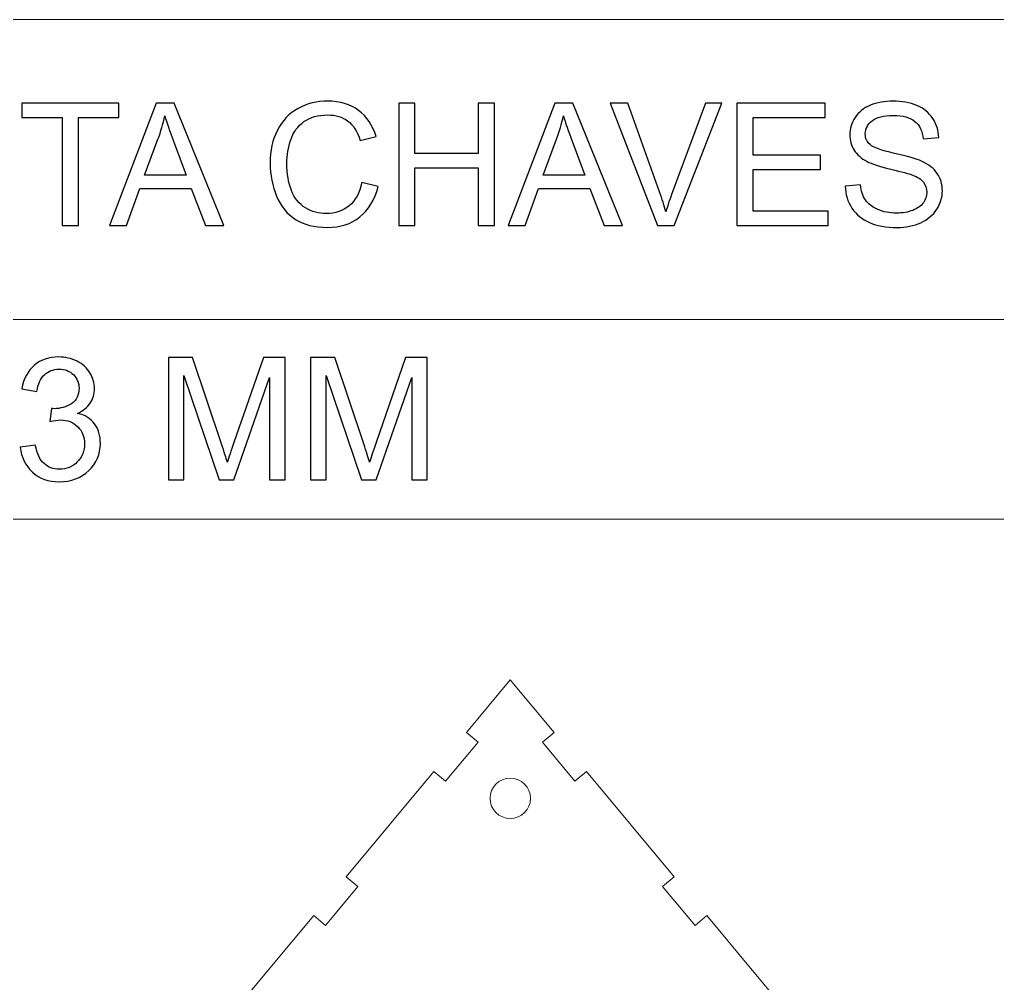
# Model space of a CAD drawing. Header units: millimetres. Extents: x -668 to 668, y -219 to 219.
# Drawn here: x 195.3 to 388.6, y 28.6 to 219.1 of the extents above; entities that cross this region are included whole.
import ezdxf

# ---------------------------------------------------------------- set-up
doc = ezdxf.new("R2010")
doc.units = ezdxf.units.MM
doc.header["$MEASUREMENT"] = 0
doc.layers.add('Layer 1', color=7, linetype='Continuous')

msp = doc.modelspace()

# ---------------------------------------------------------------- linework, layer by layer
at = {"layer": 'Layer 1', "color": 153, "lineweight": 20}
for points in [[(28.9278, 159.8081), (668.1612, 159.8081), (668.1612, 219.0747), (28.9278, 219.0747), (28.9278, 159.8081)], [(28.9278, -219.0747), (668.1612, -219.0747), (668.1612, 159.8081), (28.9278, 159.8081), (28.9278, -219.0747)], [(28.9278, 120.2971), (668.1612, 120.2971), (668.1612, 159.8081), (28.9278, 159.8081), (28.9278, 120.2971)]]:
    msp.add_lwpolyline(points, close=True, dxfattribs=at)
at = {"layer": 'Layer 1', "color": 250, "lineweight": 20}
msp.add_ellipse((292.2713, 65.1444), major_axis=(0, 4), ratio=1, dxfattribs=at)
at = {"layer": 'Layer 1', "color": 153}
for points, knots in [([(262.943, 186.8652), (262.943, 186.8652), (266.1494, 186.0551), (266.1494, 186.0551), (266.1494, 186.0551), (265.48, 183.4281), (264.2762, 181.431), (262.5379, 180.0528), (262.5379, 180.0528), (260.7997, 178.6746), (258.6733, 177.9827), (256.1587, 177.9827), (256.1587, 177.9827), (253.5598, 177.9827), (251.4446, 178.5115), (249.8133, 179.5747), (249.8133, 179.5747), (248.1819, 180.6322), (246.9443, 182.168), (246.0949, 184.1762), (246.0949, 184.1762), (245.2455, 186.1901), (244.8179, 188.3447), (244.8179, 190.6511), (244.8179, 190.6511), (244.8179, 193.1656), (245.2961, 195.3595), (246.258, 197.2328), (246.258, 197.2328), (247.22, 199.106), (248.5869, 200.5293), (250.3589, 201.5025), (250.3589, 201.5025), (252.1309, 202.4757), (254.083, 202.9594), (256.2094, 202.9594), (256.2094, 202.9594), (258.6283, 202.9594), (260.659, 202.3463), (262.3017, 201.1143), (262.3017, 201.1143), (263.9499, 199.8824), (265.0975, 198.1554), (265.7444, 195.9277), (265.7444, 195.9277), (265.7444, 195.9277), (262.6054, 195.1851), (262.6054, 195.1851), (262.6054, 195.1851), (262.0485, 196.9403), (261.2328, 198.2229), (260.1696, 199.0217), (260.1696, 199.0217), (259.1064, 199.8261), (257.7676, 200.2255), (256.1531, 200.2255), (256.1531, 200.2255), (254.3023, 200.2255), (252.7497, 199.7811), (251.5065, 198.8923), (251.5065, 198.8923), (250.2633, 198.0035), (249.3857, 196.8053), (248.8851, 195.3089), (248.8851, 195.3089), (248.3788, 193.8069), (248.1257, 192.2599), (248.1257, 190.6679), (248.1257, 190.6679), (248.1257, 188.6147), (248.4238, 186.8202), (249.0201, 185.2901), (249.0201, 185.2901), (249.6164, 183.7543), (250.5446, 182.6124), (251.8047, 181.8529), (251.8047, 181.8529), (253.0648, 181.0935), (254.4261, 180.7166), (255.8943, 180.7166), (255.8943, 180.7166), (257.6832, 180.7166), (259.1908, 181.2342), (260.4284, 182.2636), (260.4284, 182.2636), (261.666, 183.2987), (262.5042, 184.8288), (262.943, 186.8652)], [0, 0, 0, 0, 0.04347826, 0.04347826, 0.04347826, 0.04347826, 0.08695652, 0.08695652, 0.08695652, 0.08695652, 0.13043478, 0.13043478, 0.13043478, 0.13043478, 0.17391304, 0.17391304, 0.17391304, 0.17391304, 0.2173913, 0.2173913, 0.2173913, 0.2173913, 0.26086957, 0.26086957, 0.26086957, 0.26086957, 0.30434783, 0.30434783, 0.30434783, 0.30434783, 0.34782609, 0.34782609, 0.34782609, 0.34782609, 0.39130435, 0.39130435, 0.39130435, 0.39130435, 0.43478261, 0.43478261, 0.43478261, 0.43478261, 0.47826087, 0.47826087, 0.47826087, 0.47826087, 0.52173913, 0.52173913, 0.52173913, 0.52173913, 0.56521739, 0.56521739, 0.56521739, 0.56521739, 0.60869565, 0.60869565, 0.60869565, 0.60869565, 0.65217391, 0.65217391, 0.65217391, 0.65217391, 0.69565217, 0.69565217, 0.69565217, 0.69565217, 0.73913043, 0.73913043, 0.73913043, 0.73913043, 0.7826087, 0.7826087, 0.7826087, 0.7826087, 0.82608696, 0.82608696, 0.82608696, 0.82608696, 0.86956522, 0.86956522, 0.86956522, 0.86956522, 0.91304348, 0.91304348, 0.91304348, 0.91304348, 1, 1, 1, 1]), ([(358.468, 186.1508), (358.468, 186.1508), (361.472, 186.4208), (361.472, 186.4208), (361.472, 186.4208), (361.6126, 185.2057), (361.9445, 184.21), (362.4677, 183.4281), (362.4677, 183.4281), (362.9908, 182.6518), (363.8009, 182.0217), (364.8978, 181.5379), (364.8978, 181.5379), (365.9948, 181.0598), (367.2324, 180.8179), (368.605, 180.8179), (368.605, 180.8179), (369.8257, 180.8179), (370.9001, 180.9979), (371.834, 181.3635), (371.834, 181.3635), (372.7678, 181.7292), (373.4597, 182.2298), (373.9154, 182.8655), (373.9154, 182.8655), (374.371, 183.5012), (374.6017, 184.1931), (374.6017, 184.9357), (374.6017, 184.9357), (374.6017, 185.6895), (374.3823, 186.3476), (373.9435, 186.9158), (373.9435, 186.9158), (373.5047, 187.4783), (372.779, 187.9509), (371.7665, 188.339), (371.7665, 188.339), (371.1195, 188.5866), (369.6851, 188.9803), (367.463, 189.5147), (367.463, 189.5147), (365.241, 190.0492), (363.6884, 190.5498), (362.7996, 191.0223), (362.7996, 191.0223), (361.6464, 191.6299), (360.7913, 192.3837), (360.2288, 193.2781), (360.2288, 193.2781), (359.6606, 194.1726), (359.3793, 195.1795), (359.3793, 196.2877), (359.3793, 196.2877), (359.3793, 197.5141), (359.7281, 198.656), (360.42, 199.7136), (360.42, 199.7136), (361.1119, 200.7768), (362.1189, 201.5812), (363.4521, 202.1325), (363.4521, 202.1325), (364.7797, 202.6838), (366.2592, 202.9594), (367.8849, 202.9594), (367.8849, 202.9594), (369.6738, 202.9594), (371.2545, 202.6726), (372.6215, 202.0931), (372.6215, 202.0931), (373.9885, 201.5193), (375.0404, 200.6699), (375.7774, 199.5448), (375.7774, 199.5448), (376.5143, 198.4254), (376.9081, 197.154), (376.9643, 195.7364), (376.9643, 195.7364), (376.9643, 195.7364), (373.8929, 195.5002), (373.8929, 195.5002), (373.8929, 195.5002), (373.7297, 197.0247), (373.1728, 198.1779), (372.2221, 198.9542), (372.2221, 198.9542), (371.2714, 199.7361), (369.8651, 200.1242), (368.0087, 200.1242), (368.0087, 200.1242), (366.0736, 200.1242), (364.6616, 199.7698), (363.7784, 199.061), (363.7784, 199.061), (362.8952, 198.3522), (362.4508, 197.4972), (362.4508, 196.4959), (362.4508, 196.4959), (362.4508, 195.6296), (362.7658, 194.9151), (363.3902, 194.3526), (363.3902, 194.3526), (364.009, 193.7957), (365.6123, 193.2163), (368.2112, 192.6312), (368.2112, 192.6312), (370.8101, 192.0405), (372.5934, 191.5286), (373.561, 191.0899), (373.561, 191.0899), (374.9617, 190.4429), (376.0024, 189.6272), (376.6718, 188.6316), (376.6718, 188.6316), (377.3412, 187.6415), (377.6731, 186.4995), (377.6731, 185.2057), (377.6731, 185.2057), (377.6731, 183.9175), (377.3075, 182.7136), (376.5705, 181.5773), (376.5705, 181.5773), (375.8336, 180.441), (374.7817, 179.5578), (373.4034, 178.9277), (373.4034, 178.9277), (372.0252, 178.2977), (370.4782, 177.9827), (368.7512, 177.9827), (368.7512, 177.9827), (366.5686, 177.9827), (364.7403, 178.3033), (363.2665, 178.939), (363.2665, 178.939), (361.787, 179.5747), (360.6338, 180.531), (359.7956, 181.8136), (359.7956, 181.8136), (358.9518, 183.0905), (358.513, 184.5363), (358.468, 186.1508)], [0, 0, 0, 0, 0.02777778, 0.02777778, 0.02777778, 0.02777778, 0.05555556, 0.05555556, 0.05555556, 0.05555556, 0.08333333, 0.08333333, 0.08333333, 0.08333333, 0.11111111, 0.11111111, 0.11111111, 0.11111111, 0.13888889, 0.13888889, 0.13888889, 0.13888889, 0.16666667, 0.16666667, 0.16666667, 0.16666667, 0.19444444, 0.19444444, 0.19444444, 0.19444444, 0.22222222, 0.22222222, 0.22222222, 0.22222222, 0.25, 0.25, 0.25, 0.25, 0.27777778, 0.27777778, 0.27777778, 0.27777778, 0.30555556, 0.30555556, 0.30555556, 0.30555556, 0.33333333, 0.33333333, 0.33333333, 0.33333333, 0.36111111, 0.36111111, 0.36111111, 0.36111111, 0.38888889, 0.38888889, 0.38888889, 0.38888889, 0.41666667, 0.41666667, 0.41666667, 0.41666667, 0.44444444, 0.44444444, 0.44444444, 0.44444444, 0.47222222, 0.47222222, 0.47222222, 0.47222222, 0.5, 0.5, 0.5, 0.5, 0.52777778, 0.52777778, 0.52777778, 0.52777778, 0.55555556, 0.55555556, 0.55555556, 0.55555556, 0.58333333, 0.58333333, 0.58333333, 0.58333333, 0.61111111, 0.61111111, 0.61111111, 0.61111111, 0.63888889, 0.63888889, 0.63888889, 0.63888889, 0.66666667, 0.66666667, 0.66666667, 0.66666667, 0.69444444, 0.69444444, 0.69444444, 0.69444444, 0.72222222, 0.72222222, 0.72222222, 0.72222222, 0.75, 0.75, 0.75, 0.75, 0.77777778, 0.77777778, 0.77777778, 0.77777778, 0.80555556, 0.80555556, 0.80555556, 0.80555556, 0.83333333, 0.83333333, 0.83333333, 0.83333333, 0.86111111, 0.86111111, 0.86111111, 0.86111111, 0.88888889, 0.88888889, 0.88888889, 0.88888889, 0.91666667, 0.91666667, 0.91666667, 0.91666667, 0.94444444, 0.94444444, 0.94444444, 0.94444444, 1, 1, 1, 1]), ([(203.7301, 178.3877), (203.7301, 178.3877), (203.7301, 199.7192), (203.7301, 199.7192), (203.7301, 199.7192), (203.7301, 199.7192), (195.7645, 199.7192), (195.7645, 199.7192), (195.7645, 199.7192), (195.7645, 199.7192), (195.7645, 202.5544), (195.7645, 202.5544), (195.7645, 202.5544), (195.7645, 202.5544), (214.9021, 202.5544), (214.9021, 202.5544), (214.9021, 202.5544), (214.9021, 202.5544), (214.9021, 199.7192), (214.9021, 199.7192), (214.9021, 199.7192), (214.9021, 199.7192), (206.9365, 199.7192), (206.9365, 199.7192), (206.9365, 199.7192), (206.9365, 199.7192), (206.9365, 178.3877), (206.9365, 178.3877), (206.9365, 178.3877), (206.9365, 178.3877), (203.7301, 178.3877), (203.7301, 178.3877)], [0, 0, 0, 0, 0.11111111, 0.11111111, 0.11111111, 0.11111111, 0.22222222, 0.22222222, 0.22222222, 0.22222222, 0.33333333, 0.33333333, 0.33333333, 0.33333333, 0.44444444, 0.44444444, 0.44444444, 0.44444444, 0.55555556, 0.55555556, 0.55555556, 0.55555556, 0.66666667, 0.66666667, 0.66666667, 0.66666667, 0.77777778, 0.77777778, 0.77777778, 0.77777778, 1, 1, 1, 1]), ([(213.0514, 178.3877), (213.0514, 178.3877), (222.322, 202.5544), (222.322, 202.5544), (222.322, 202.5544), (222.322, 202.5544), (225.8379, 202.5544), (225.8379, 202.5544), (225.8379, 202.5544), (225.8379, 202.5544), (235.6767, 178.3877), (235.6767, 178.3877), (235.6767, 178.3877), (235.6767, 178.3877), (232.0371, 178.3877), (232.0371, 178.3877), (232.0371, 178.3877), (232.0371, 178.3877), (229.2413, 185.712), (229.2413, 185.712), (229.2413, 185.712), (229.2413, 185.712), (219.0649, 185.712), (219.0649, 185.712), (219.0649, 185.712), (219.0649, 185.712), (216.4435, 178.3877), (216.4435, 178.3877), (216.4435, 178.3877), (216.4435, 178.3877), (213.0514, 178.3877), (213.0514, 178.3877)], [0, 0, 0, 0, 0.11111111, 0.11111111, 0.11111111, 0.11111111, 0.22222222, 0.22222222, 0.22222222, 0.22222222, 0.33333333, 0.33333333, 0.33333333, 0.33333333, 0.44444444, 0.44444444, 0.44444444, 0.44444444, 0.55555556, 0.55555556, 0.55555556, 0.55555556, 0.66666667, 0.66666667, 0.66666667, 0.66666667, 0.77777778, 0.77777778, 0.77777778, 0.77777778, 1, 1, 1, 1]), ([(270.2391, 178.3877), (270.2391, 178.3877), (270.2391, 202.5544), (270.2391, 202.5544), (270.2391, 202.5544), (270.2391, 202.5544), (273.4456, 202.5544), (273.4456, 202.5544), (273.4456, 202.5544), (273.4456, 202.5544), (273.4456, 192.5975), (273.4456, 192.5975), (273.4456, 192.5975), (273.4456, 192.5975), (285.934, 192.5975), (285.934, 192.5975), (285.934, 192.5975), (285.934, 192.5975), (285.934, 202.5544), (285.934, 202.5544), (285.934, 202.5544), (285.934, 202.5544), (289.1405, 202.5544), (289.1405, 202.5544), (289.1405, 202.5544), (289.1405, 202.5544), (289.1405, 178.3877), (289.1405, 178.3877), (289.1405, 178.3877), (289.1405, 178.3877), (285.934, 178.3877), (285.934, 178.3877), (285.934, 178.3877), (285.934, 178.3877), (285.934, 189.7623), (285.934, 189.7623), (285.934, 189.7623), (285.934, 189.7623), (273.4456, 189.7623), (273.4456, 189.7623), (273.4456, 189.7623), (273.4456, 189.7623), (273.4456, 178.3877), (273.4456, 178.3877), (273.4456, 178.3877), (273.4456, 178.3877), (270.2391, 178.3877), (270.2391, 178.3877)], [0, 0, 0, 0, 0.07692308, 0.07692308, 0.07692308, 0.07692308, 0.15384615, 0.15384615, 0.15384615, 0.15384615, 0.23076923, 0.23076923, 0.23076923, 0.23076923, 0.30769231, 0.30769231, 0.30769231, 0.30769231, 0.38461538, 0.38461538, 0.38461538, 0.38461538, 0.46153846, 0.46153846, 0.46153846, 0.46153846, 0.53846154, 0.53846154, 0.53846154, 0.53846154, 0.61538462, 0.61538462, 0.61538462, 0.61538462, 0.69230769, 0.69230769, 0.69230769, 0.69230769, 0.76923077, 0.76923077, 0.76923077, 0.76923077, 0.84615385, 0.84615385, 0.84615385, 0.84615385, 1, 1, 1, 1]), ([(291.8295, 178.3877), (291.8295, 178.3877), (301.1001, 202.5544), (301.1001, 202.5544), (301.1001, 202.5544), (301.1001, 202.5544), (304.616, 202.5544), (304.616, 202.5544), (304.616, 202.5544), (304.616, 202.5544), (314.4548, 178.3877), (314.4548, 178.3877), (314.4548, 178.3877), (314.4548, 178.3877), (310.8152, 178.3877), (310.8152, 178.3877), (310.8152, 178.3877), (310.8152, 178.3877), (308.0194, 185.712), (308.0194, 185.712), (308.0194, 185.712), (308.0194, 185.712), (297.843, 185.712), (297.843, 185.712), (297.843, 185.712), (297.843, 185.712), (295.2216, 178.3877), (295.2216, 178.3877), (295.2216, 178.3877), (295.2216, 178.3877), (291.8295, 178.3877), (291.8295, 178.3877)], [0, 0, 0, 0, 0.11111111, 0.11111111, 0.11111111, 0.11111111, 0.22222222, 0.22222222, 0.22222222, 0.22222222, 0.33333333, 0.33333333, 0.33333333, 0.33333333, 0.44444444, 0.44444444, 0.44444444, 0.44444444, 0.55555556, 0.55555556, 0.55555556, 0.55555556, 0.66666667, 0.66666667, 0.66666667, 0.66666667, 0.77777778, 0.77777778, 0.77777778, 0.77777778, 1, 1, 1, 1]), ([(321.374, 178.3877), (321.374, 178.3877), (312.0359, 202.5544), (312.0359, 202.5544), (312.0359, 202.5544), (312.0359, 202.5544), (315.5011, 202.5544), (315.5011, 202.5544), (315.5011, 202.5544), (315.5011, 202.5544), (321.7791, 184.9919), (321.7791, 184.9919), (321.7791, 184.9919), (322.2797, 183.5856), (322.7072, 182.2692), (323.0448, 181.0373), (323.0448, 181.0373), (323.416, 182.3592), (323.8492, 183.6756), (324.3442, 184.9919), (324.3442, 184.9919), (324.3442, 184.9919), (330.8584, 202.5544), (330.8584, 202.5544), (330.8584, 202.5544), (330.8584, 202.5544), (334.1212, 202.5544), (334.1212, 202.5544), (334.1212, 202.5544), (334.1212, 202.5544), (324.6986, 178.3877), (324.6986, 178.3877), (324.6986, 178.3877), (324.6986, 178.3877), (321.374, 178.3877), (321.374, 178.3877)], [0, 0, 0, 0, 0.1, 0.1, 0.1, 0.1, 0.2, 0.2, 0.2, 0.2, 0.3, 0.3, 0.3, 0.3, 0.4, 0.4, 0.4, 0.4, 0.5, 0.5, 0.5, 0.5, 0.6, 0.6, 0.6, 0.6, 0.7, 0.7, 0.7, 0.7, 0.8, 0.8, 0.8, 0.8, 1, 1, 1, 1]), ([(337.0689, 178.3877), (337.0689, 178.3877), (337.0689, 202.5544), (337.0689, 202.5544), (337.0689, 202.5544), (337.0689, 202.5544), (354.5189, 202.5544), (354.5189, 202.5544), (354.5189, 202.5544), (354.5189, 202.5544), (354.5189, 199.7192), (354.5189, 199.7192), (354.5189, 199.7192), (354.5189, 199.7192), (340.2754, 199.7192), (340.2754, 199.7192), (340.2754, 199.7192), (340.2754, 199.7192), (340.2754, 192.2937), (340.2754, 192.2937), (340.2754, 192.2937), (340.2754, 192.2937), (353.6076, 192.2937), (353.6076, 192.2937), (353.6076, 192.2937), (353.6076, 192.2937), (353.6076, 189.4585), (353.6076, 189.4585), (353.6076, 189.4585), (353.6076, 189.4585), (340.2754, 189.4585), (340.2754, 189.4585), (340.2754, 189.4585), (340.2754, 189.4585), (340.2754, 181.2229), (340.2754, 181.2229), (340.2754, 181.2229), (340.2754, 181.2229), (355.0927, 181.2229), (355.0927, 181.2229), (355.0927, 181.2229), (355.0927, 181.2229), (355.0927, 178.3877), (355.0927, 178.3877), (355.0927, 178.3877), (355.0927, 178.3877), (337.0689, 178.3877), (337.0689, 178.3877)], [0, 0, 0, 0, 0.07692308, 0.07692308, 0.07692308, 0.07692308, 0.15384615, 0.15384615, 0.15384615, 0.15384615, 0.23076923, 0.23076923, 0.23076923, 0.23076923, 0.30769231, 0.30769231, 0.30769231, 0.30769231, 0.38461538, 0.38461538, 0.38461538, 0.38461538, 0.46153846, 0.46153846, 0.46153846, 0.46153846, 0.53846154, 0.53846154, 0.53846154, 0.53846154, 0.61538462, 0.61538462, 0.61538462, 0.61538462, 0.69230769, 0.69230769, 0.69230769, 0.69230769, 0.76923077, 0.76923077, 0.76923077, 0.76923077, 0.84615385, 0.84615385, 0.84615385, 0.84615385, 1, 1, 1, 1]), ([(220.0044, 188.3109), (220.0044, 188.3109), (228.24, 188.3109), (228.24, 188.3109), (228.24, 188.3109), (228.24, 188.3109), (225.7198, 195.0108), (225.7198, 195.0108), (225.7198, 195.0108), (224.9603, 197.0472), (224.3866, 198.7291), (223.9871, 200.0567), (223.9871, 200.0567), (223.6553, 198.4816), (223.2108, 196.9346), (222.6539, 195.4045), (222.6539, 195.4045), (222.6539, 195.4045), (220.0044, 188.3109), (220.0044, 188.3109)], [0, 0, 0, 0, 0.16666667, 0.16666667, 0.16666667, 0.16666667, 0.33333333, 0.33333333, 0.33333333, 0.33333333, 0.5, 0.5, 0.5, 0.5, 0.66666667, 0.66666667, 0.66666667, 0.66666667, 1, 1, 1, 1]), ([(298.7825, 188.3109), (298.7825, 188.3109), (307.0181, 188.3109), (307.0181, 188.3109), (307.0181, 188.3109), (307.0181, 188.3109), (304.4979, 195.0108), (304.4979, 195.0108), (304.4979, 195.0108), (303.7384, 197.0472), (303.1647, 198.7291), (302.7652, 200.0567), (302.7652, 200.0567), (302.4334, 198.4816), (301.9889, 196.9346), (301.432, 195.4045), (301.432, 195.4045), (301.432, 195.4045), (298.7825, 188.3109), (298.7825, 188.3109)], [0, 0, 0, 0, 0.16666667, 0.16666667, 0.16666667, 0.16666667, 0.33333333, 0.33333333, 0.33333333, 0.33333333, 0.5, 0.5, 0.5, 0.5, 0.66666667, 0.66666667, 0.66666667, 0.66666667, 1, 1, 1, 1]), ([(195.4397, 134.5341), (195.4397, 134.5341), (198.4099, 134.9391), (198.4099, 134.9391), (198.4099, 134.9391), (198.7531, 133.2515), (199.3269, 132.0364), (200.1425, 131.2938), (200.1425, 131.2938), (200.9582, 130.5513), (201.9595, 130.18), (203.1465, 130.18), (203.1465, 130.18), (204.5528, 130.18), (205.7398, 130.6638), (206.6961, 131.6313), (206.6961, 131.6313), (207.6524, 132.5989), (208.1306, 133.7971), (208.1306, 135.226), (208.1306, 135.226), (208.1306, 136.5873), (207.6862, 137.7124), (206.7918, 138.6012), (206.7918, 138.6012), (205.9029, 139.4844), (204.7722, 139.9288), (203.394, 139.9288), (203.394, 139.9288), (202.8315, 139.9288), (202.1339, 139.8163), (201.2957, 139.5969), (201.2957, 139.5969), (201.2957, 139.5969), (201.6276, 142.1959), (201.6276, 142.1959), (201.6276, 142.1959), (201.8245, 142.1733), (201.9877, 142.1621), (202.1058, 142.1621), (202.1058, 142.1621), (203.3771, 142.1621), (204.5135, 142.494), (205.5317, 143.1522), (205.5317, 143.1522), (206.5442, 143.8103), (207.0505, 144.8229), (207.0505, 146.1899), (207.0505, 146.1899), (207.0505, 147.2756), (206.6793, 148.1757), (205.9423, 148.8901), (205.9423, 148.8901), (205.2054, 149.6045), (204.2547, 149.9589), (203.0902, 149.9589), (203.0902, 149.9589), (201.9314, 149.9589), (200.9695, 149.5933), (200.1988, 148.862), (200.1988, 148.862), (199.4281, 148.1306), (198.9331, 147.0337), (198.7137, 145.5711), (198.7137, 145.5711), (198.7137, 145.5711), (195.7435, 146.1111), (195.7435, 146.1111), (195.7435, 146.1111), (196.1091, 148.1025), (196.9304, 149.6495), (198.2186, 150.7465), (198.2186, 150.7465), (199.5012, 151.8434), (201.1045, 152.3891), (203.0171, 152.3891), (203.0171, 152.3891), (204.3335, 152.3891), (205.5485, 152.1078), (206.6567, 151.5396), (206.6567, 151.5396), (207.7706, 150.9771), (208.62, 150.2064), (209.2051, 149.2332), (209.2051, 149.2332), (209.7957, 148.2544), (210.0882, 147.2193), (210.0882, 146.1224), (210.0882, 146.1224), (210.0882, 145.0817), (209.807, 144.1366), (209.2501, 143.2816), (209.2501, 143.2816), (208.6875, 142.4265), (207.855, 141.7458), (206.758, 141.2395), (206.758, 141.2395), (208.1869, 140.9133), (209.2951, 140.227), (210.0882, 139.1863), (210.0882, 139.1863), (210.8758, 138.1512), (211.2696, 136.8461), (211.2696, 135.2879), (211.2696, 135.2879), (211.2696, 133.1783), (210.4989, 131.3838), (208.9632, 129.9156), (208.9632, 129.9156), (207.4218, 128.4474), (205.4754, 127.7161), (203.124, 127.7161), (203.124, 127.7161), (201.0032, 127.7161), (199.2425, 128.3517), (197.8417, 129.6175), (197.8417, 129.6175), (196.4354, 130.8832), (195.6366, 132.5202), (195.4397, 134.5341)], [0, 0, 0, 0, 0.03225806, 0.03225806, 0.03225806, 0.03225806, 0.06451613, 0.06451613, 0.06451613, 0.06451613, 0.09677419, 0.09677419, 0.09677419, 0.09677419, 0.12903226, 0.12903226, 0.12903226, 0.12903226, 0.16129032, 0.16129032, 0.16129032, 0.16129032, 0.19354839, 0.19354839, 0.19354839, 0.19354839, 0.22580645, 0.22580645, 0.22580645, 0.22580645, 0.25806452, 0.25806452, 0.25806452, 0.25806452, 0.29032258, 0.29032258, 0.29032258, 0.29032258, 0.32258065, 0.32258065, 0.32258065, 0.32258065, 0.35483871, 0.35483871, 0.35483871, 0.35483871, 0.38709677, 0.38709677, 0.38709677, 0.38709677, 0.41935484, 0.41935484, 0.41935484, 0.41935484, 0.4516129, 0.4516129, 0.4516129, 0.4516129, 0.48387097, 0.48387097, 0.48387097, 0.48387097, 0.51612903, 0.51612903, 0.51612903, 0.51612903, 0.5483871, 0.5483871, 0.5483871, 0.5483871, 0.58064516, 0.58064516, 0.58064516, 0.58064516, 0.61290323, 0.61290323, 0.61290323, 0.61290323, 0.64516129, 0.64516129, 0.64516129, 0.64516129, 0.67741935, 0.67741935, 0.67741935, 0.67741935, 0.70967742, 0.70967742, 0.70967742, 0.70967742, 0.74193548, 0.74193548, 0.74193548, 0.74193548, 0.77419355, 0.77419355, 0.77419355, 0.77419355, 0.80645161, 0.80645161, 0.80645161, 0.80645161, 0.83870968, 0.83870968, 0.83870968, 0.83870968, 0.87096774, 0.87096774, 0.87096774, 0.87096774, 0.90322581, 0.90322581, 0.90322581, 0.90322581, 0.93548387, 0.93548387, 0.93548387, 0.93548387, 1, 1, 1, 1]), ([(224.703, 128.1211), (224.703, 128.1211), (224.703, 152.2878), (224.703, 152.2878), (224.703, 152.2878), (224.703, 152.2878), (229.4959, 152.2878), (229.4959, 152.2878), (229.4959, 152.2878), (229.4959, 152.2878), (235.2113, 135.181), (235.2113, 135.181), (235.2113, 135.181), (235.7401, 133.589), (236.1226, 132.3964), (236.3645, 131.6032), (236.3645, 131.6032), (236.6401, 132.4808), (237.0733, 133.7746), (237.6583, 135.4791), (237.6583, 135.4791), (237.6583, 135.4791), (243.475, 152.2878), (243.475, 152.2878), (243.475, 152.2878), (243.475, 152.2878), (247.7559, 152.2878), (247.7559, 152.2878), (247.7559, 152.2878), (247.7559, 152.2878), (247.7559, 128.1211), (247.7559, 128.1211), (247.7559, 128.1211), (247.7559, 128.1211), (244.6845, 128.1211), (244.6845, 128.1211), (244.6845, 128.1211), (244.6845, 128.1211), (244.6845, 148.3388), (244.6845, 148.3388), (244.6845, 148.3388), (244.6845, 148.3388), (237.6302, 128.1211), (237.6302, 128.1211), (237.6302, 128.1211), (237.6302, 128.1211), (234.75, 128.1211), (234.75, 128.1211), (234.75, 128.1211), (234.75, 128.1211), (227.7745, 148.7101), (227.7745, 148.7101), (227.7745, 148.7101), (227.7745, 148.7101), (227.7745, 128.1211), (227.7745, 128.1211), (227.7745, 128.1211), (227.7745, 128.1211), (224.703, 128.1211), (224.703, 128.1211)], [0, 0, 0, 0, 0.0625, 0.0625, 0.0625, 0.0625, 0.125, 0.125, 0.125, 0.125, 0.1875, 0.1875, 0.1875, 0.1875, 0.25, 0.25, 0.25, 0.25, 0.3125, 0.3125, 0.3125, 0.3125, 0.375, 0.375, 0.375, 0.375, 0.4375, 0.4375, 0.4375, 0.4375, 0.5, 0.5, 0.5, 0.5, 0.5625, 0.5625, 0.5625, 0.5625, 0.625, 0.625, 0.625, 0.625, 0.6875, 0.6875, 0.6875, 0.6875, 0.75, 0.75, 0.75, 0.75, 0.8125, 0.8125, 0.8125, 0.8125, 0.875, 0.875, 0.875, 0.875, 1, 1, 1, 1]), ([(252.8187, 128.1211), (252.8187, 128.1211), (252.8187, 152.2878), (252.8187, 152.2878), (252.8187, 152.2878), (252.8187, 152.2878), (257.6116, 152.2878), (257.6116, 152.2878), (257.6116, 152.2878), (257.6116, 152.2878), (263.327, 135.181), (263.327, 135.181), (263.327, 135.181), (263.8558, 133.589), (264.2383, 132.3964), (264.4802, 131.6032), (264.4802, 131.6032), (264.7558, 132.4808), (265.189, 133.7746), (265.774, 135.4791), (265.774, 135.4791), (265.774, 135.4791), (271.5907, 152.2878), (271.5907, 152.2878), (271.5907, 152.2878), (271.5907, 152.2878), (275.8716, 152.2878), (275.8716, 152.2878), (275.8716, 152.2878), (275.8716, 152.2878), (275.8716, 128.1211), (275.8716, 128.1211), (275.8716, 128.1211), (275.8716, 128.1211), (272.8002, 128.1211), (272.8002, 128.1211), (272.8002, 128.1211), (272.8002, 128.1211), (272.8002, 148.3388), (272.8002, 148.3388), (272.8002, 148.3388), (272.8002, 148.3388), (265.7459, 128.1211), (265.7459, 128.1211), (265.7459, 128.1211), (265.7459, 128.1211), (262.8657, 128.1211), (262.8657, 128.1211), (262.8657, 128.1211), (262.8657, 128.1211), (255.8902, 148.7101), (255.8902, 148.7101), (255.8902, 148.7101), (255.8902, 148.7101), (255.8902, 128.1211), (255.8902, 128.1211), (255.8902, 128.1211), (255.8902, 128.1211), (252.8187, 128.1211), (252.8187, 128.1211)], [0, 0, 0, 0, 0.0625, 0.0625, 0.0625, 0.0625, 0.125, 0.125, 0.125, 0.125, 0.1875, 0.1875, 0.1875, 0.1875, 0.25, 0.25, 0.25, 0.25, 0.3125, 0.3125, 0.3125, 0.3125, 0.375, 0.375, 0.375, 0.375, 0.4375, 0.4375, 0.4375, 0.4375, 0.5, 0.5, 0.5, 0.5, 0.5625, 0.5625, 0.5625, 0.5625, 0.625, 0.625, 0.625, 0.625, 0.6875, 0.6875, 0.6875, 0.6875, 0.75, 0.75, 0.75, 0.75, 0.8125, 0.8125, 0.8125, 0.8125, 0.875, 0.875, 0.875, 0.875, 1, 1, 1, 1])]:
    msp.add_open_spline(points, degree=3, knots=knots, dxfattribs=at)
at = {"layer": 'Layer 1', "color": 250, "lineweight": 20}
msp.add_open_spline([(292.2713, 88.5484), (292.2713, 88.5484), (283.5973, 78.1399), (283.5973, 78.1399), (283.5973, 78.1399), (283.5973, 78.1399), (285.902, 76.2193), (285.902, 76.2193), (285.902, 76.2193), (285.902, 76.2193), (279.5, 68.5372), (279.5, 68.5372), (279.5, 68.5372), (279.5, 68.5372), (277.1953, 70.4579), (277.1953, 70.4579), (277.1953, 70.4579), (277.1953, 70.4579), (259.8473, 49.6409), (259.8473, 49.6409), (259.8473, 49.6409), (259.8473, 49.6409), (262.152, 47.7203), (262.152, 47.7203), (262.152, 47.7203), (262.152, 47.7203), (255.75, 40.0382), (255.75, 40.0382), (255.75, 40.0382), (255.75, 40.0382), (253.4453, 41.9589), (253.4453, 41.9589), (253.4453, 41.9589), (253.4453, 41.9589), (244.7712, 31.5504), (244.7712, 31.5504), (244.7712, 31.5504), (244.7712, 31.5504), (236.0973, 21.1419), (236.0973, 21.1419), (236.0973, 21.1419), (236.0973, 21.1419), (238.402, 19.2213), (238.402, 19.2213), (238.402, 19.2213), (238.402, 19.2213), (232, 11.5392), (232, 11.5392), (232, 11.5392), (232, 11.5392), (229.6953, 13.4599), (229.6953, 13.4599), (229.6953, 13.4599), (229.6953, 13.4599), (212.3473, -7.3571), (212.3473, -7.3571), (212.3473, -7.3571), (212.3473, -7.3571), (214.652, -9.2777), (214.652, -9.2777), (214.652, -9.2777), (214.652, -9.2777), (208.25, -16.9598), (208.25, -16.9598), (208.25, -16.9598), (208.25, -16.9598), (205.9453, -15.0391), (205.9453, -15.0391), (205.9453, -15.0391), (205.9453, -15.0391), (197.2713, -25.4475), (197.2713, -25.4475), (197.2713, -25.4475), (197.2713, -25.4475), (221.2496, -25.4475), (221.2496, -25.4475), (221.2496, -25.4475), (220.7339, -25.6513), (220.2469, -25.936), (219.8085, -26.2974), (219.8085, -26.2974), (217.9784, -27.8062), (217.1962, -29.9329), (218.6313, -31.9853), (218.6313, -31.9853), (218.9774, -32.4802), (219.42, -32.8762), (219.9107, -33.0241), (219.9107, -33.0241), (221.4091, -33.4756), (221.6778, -31.9858), (222.0809, -31.0627), (222.0809, -31.0627), (222.3219, -30.5112), (222.7083, -30.0879), (223.7273, -30.1916), (223.7273, -30.1916), (226.3968, -30.4635), (225.1189, -34.6898), (223.6559, -35.6811), (223.6559, -35.6811), (222.5567, -36.4259), (220.97, -36.35), (218.9579, -36.625), (218.9579, -36.625), (217.6803, -36.7999), (216.5069, -37.0858), (215.438, -37.4826), (215.438, -37.4826), (214.9819, -37.6681), (214.5525, -37.8917), (214.1523, -38.148), (214.1523, -38.148), (214.3916, -37.0297), (213.9919, -36.079), (212.9533, -35.2964), (212.9533, -35.2964), (212.1767, -36.6867), (212.2875, -37.8519), (213.2859, -38.7914), (213.2859, -38.7914), (212.6762, -39.3133), (212.1571, -39.9209), (211.7401, -40.5879), (211.7401, -40.5879), (209.1476, -44.7341), (210.9991, -49.521), (214.458, -52.4627), (214.458, -52.4627), (215.2689, -53.1527), (216.0629, -53.7059), (216.84, -54.2189), (216.84, -54.2189), (216.7024, -54.2872), (216.563, -54.3779), (216.4228, -54.4952), (216.4228, -54.4952), (216.2143, -54.6696), (216.0202, -54.8896), (215.8459, -55.1343), (215.8459, -55.1343), (215.8076, -54.8424), (215.7409, -54.5626), (215.641, -54.3146), (215.641, -54.3146), (215.1222, -53.0262), (213.9108, -53.0802), (213.2435, -53.349), (213.2435, -53.349), (212.5764, -53.6176), (211.6584, -54.4011), (212.1771, -55.6894), (212.1771, -55.6894), (212.2784, -55.9414), (212.4276, -56.1942), (212.6066, -56.4356), (212.6066, -56.4356), (212.317, -56.3816), (212.0303, -56.3586), (211.7635, -56.377), (211.7635, -56.377), (210.3779, -56.4723), (210.0551, -57.641), (210.1044, -58.3588), (210.1044, -58.3588), (210.1537, -59.0764), (210.6152, -60.1915), (212.0008, -60.0964), (212.0008, -60.0964), (212.2719, -60.0778), (212.5583, -60.014), (212.8433, -59.9183), (212.8433, -59.9183), (212.7025, -60.1771), (212.5921, -60.4427), (212.5269, -60.7022), (212.5269, -60.7022), (212.2118, -61.9604), (213.0733, -62.6263), (213.7572, -62.8512), (213.7572, -62.8512), (213.6139, -64.691), (213.9961, -66.2775), (214.9038, -67.6104), (214.9038, -67.6104), (216.1656, -69.5312), (218.2969, -70.6989), (220.5912, -70.732), (220.5912, -70.732), (220.281, -70.8979), (219.985, -71.0953), (219.7085, -71.3233), (219.7085, -71.3233), (217.8784, -72.8321), (217.0962, -74.9588), (218.5313, -77.0112), (218.5313, -77.0112), (218.8774, -77.5061), (219.32, -77.9021), (219.8107, -78.05), (219.8107, -78.05), (221.3091, -78.5015), (221.5778, -77.0117), (221.9809, -76.0886), (221.9809, -76.0886), (222.2219, -75.5371), (222.6083, -75.1138), (223.6273, -75.2175), (223.6273, -75.2175), (226.2968, -75.4894), (225.0189, -79.7157), (223.5559, -80.707), (223.5559, -80.707), (222.4567, -81.4518), (220.87, -81.3759), (218.8579, -81.6509), (218.8579, -81.6509), (217.5803, -81.8258), (216.4069, -82.1117), (215.338, -82.5085), (215.338, -82.5085), (214.8819, -82.694), (214.4525, -82.9176), (214.0523, -83.1739), (214.0523, -83.1739), (214.2916, -82.0556), (213.8919, -81.1049), (212.8533, -80.3223), (212.8533, -80.3223), (212.0767, -81.7126), (212.1875, -82.8778), (213.1859, -83.8173), (213.1859, -83.8173), (212.5762, -84.3392), (212.0571, -84.9468), (211.6401, -85.6138), (211.6401, -85.6138), (209.0476, -89.76), (210.8991, -94.5469), (214.358, -97.4886), (214.358, -97.4886), (215.1689, -98.1786), (215.9629, -98.7318), (216.74, -99.2448), (216.74, -99.2448), (216.6024, -99.3131), (216.463, -99.4038), (216.3228, -99.5211), (216.3228, -99.5211), (216.1143, -99.6955), (215.9202, -99.9155), (215.7459, -100.1602), (215.7459, -100.1602), (215.7076, -99.8683), (215.6409, -99.5885), (215.541, -99.3405), (215.541, -99.3405), (215.0222, -98.0521), (213.8108, -98.1061), (213.1435, -98.3749), (213.1435, -98.3749), (212.4764, -98.6435), (211.5584, -99.427), (212.0771, -100.7153), (212.0771, -100.7153), (212.1784, -100.9673), (212.3276, -101.2201), (212.5066, -101.4615), (212.5066, -101.4615), (212.217, -101.4075), (211.9303, -101.3845), (211.6635, -101.4029), (211.6635, -101.4029), (210.2779, -101.4982), (209.9551, -102.6669), (210.0044, -103.3847), (210.0044, -103.3847), (210.0537, -104.1023), (210.5152, -105.2174), (211.9008, -105.1223), (211.9008, -105.1223), (212.1719, -105.1037), (212.4583, -105.0399), (212.7433, -104.9442), (212.7433, -104.9442), (212.6025, -105.203), (212.4921, -105.4686), (212.4269, -105.7281), (212.4269, -105.7281), (212.1118, -106.9863), (212.9733, -107.6522), (213.6572, -107.8771), (213.6572, -107.8771), (213.5139, -109.7169), (213.8961, -111.3034), (214.8038, -112.6363), (214.8038, -112.6363), (215.6993, -113.9994), (217.0326, -114.9834), (218.5513, -115.4516), (218.5513, -115.4516), (218.5513, -115.4516), (222.5703, -115.4516), (222.5703, -115.4516), (222.5703, -115.4516), (225.5052, -114.5276), (227.7499, -111.6515), (228.3297, -108.6354), (228.3297, -108.6354), (228.3297, -108.6354), (228.3297, -115.4516), (228.3297, -115.4516), (228.3297, -115.4516), (228.3297, -115.4516), (228.3297, -121.4516), (228.3297, -121.4516), (228.3297, -121.4516), (228.3297, -121.4516), (248.3297, -121.4516), (248.3297, -121.4516), (248.3297, -121.4516), (248.3297, -121.4516), (248.3297, -115.4516), (248.3297, -115.4516), (248.3297, -115.4516), (248.3297, -115.4516), (282.2714, -115.4516), (282.2714, -115.4516), (282.2714, -115.4516), (282.2714, -115.4516), (282.2714, -121.4516), (282.2714, -121.4516), (282.2714, -121.4516), (282.2714, -121.4516), (292.2713, -121.4516), (292.2713, -121.4516), (292.2713, -121.4516), (292.2713, -121.4516), (302.2712, -121.4516), (302.2712, -121.4516), (302.2712, -121.4516), (302.2712, -121.4516), (302.2712, -115.4516), (302.2712, -115.4516), (302.2712, -115.4516), (302.2712, -115.4516), (336.2129, -115.4516), (336.2129, -115.4516), (336.2129, -115.4516), (336.2129, -115.4516), (336.2129, -121.4516), (336.2129, -121.4516), (336.2129, -121.4516), (336.2129, -121.4516), (356.2129, -121.4516), (356.2129, -121.4516), (356.2129, -121.4516), (356.2129, -121.4516), (356.2129, -115.4516), (356.2129, -115.4516), (356.2129, -115.4516), (356.2129, -115.4516), (356.2129, -108.6354), (356.2129, -108.6354), (356.2129, -108.6354), (356.7927, -111.6515), (359.0374, -114.5276), (361.9723, -115.4516), (361.9723, -115.4516), (361.9723, -115.4516), (365.9913, -115.4516), (365.9913, -115.4516), (365.9913, -115.4516), (367.51, -114.9834), (368.8433, -113.9994), (369.7388, -112.6363), (369.7388, -112.6363), (370.6465, -111.3034), (371.0287, -109.7169), (370.8854, -107.8771), (370.8854, -107.8771), (371.5693, -107.6522), (372.4308, -106.9863), (372.1157, -105.7281), (372.1157, -105.7281), (372.0505, -105.4686), (371.9401, -105.203), (371.7993, -104.9442), (371.7993, -104.9442), (372.0843, -105.0399), (372.3707, -105.1037), (372.6418, -105.1223), (372.6418, -105.1223), (374.0274, -105.2174), (374.4889, -104.1023), (374.5382, -103.3847), (374.5382, -103.3847), (374.5875, -102.6669), (374.2647, -101.4982), (372.8791, -101.4029), (372.8791, -101.4029), (372.6123, -101.3845), (372.3256, -101.4075), (372.036, -101.4615), (372.036, -101.4615), (372.215, -101.2201), (372.3642, -100.9673), (372.4655, -100.7153), (372.4655, -100.7153), (372.9842, -99.427), (372.0662, -98.6435), (371.3991, -98.3749), (371.3991, -98.3749), (370.7318, -98.1061), (369.5204, -98.0521), (369.0016, -99.3405), (369.0016, -99.3405), (368.9017, -99.5885), (368.835, -99.8683), (368.7967, -100.1602), (368.7967, -100.1602), (368.6224, -99.9155), (368.4283, -99.6955), (368.2198, -99.5211), (368.2198, -99.5211), (368.0796, -99.4038), (367.9402, -99.3131), (367.8026, -99.2448), (367.8026, -99.2448), (368.5797, -98.7318), (369.3737, -98.1786), (370.1846, -97.4886), (370.1846, -97.4886), (373.6435, -94.5469), (375.495, -89.76), (372.9025, -85.6138), (372.9025, -85.6138), (372.4855, -84.9468), (371.9664, -84.3392), (371.3567, -83.8173), (371.3567, -83.8173), (372.3551, -82.8778), (372.4659, -81.7126), (371.6893, -80.3223), (371.6893, -80.3223), (370.6507, -81.1049), (370.251, -82.0556), (370.4903, -83.1739), (370.4903, -83.1739), (370.0901, -82.9176), (369.6607, -82.694), (369.2046, -82.5085), (369.2046, -82.5085), (368.1357, -82.1117), (366.9623, -81.8258), (365.6847, -81.6509), (365.6847, -81.6509), (363.6726, -81.3759), (362.0859, -81.4518), (360.9867, -80.707), (360.9867, -80.707), (359.5237, -79.7157), (358.2458, -75.4894), (360.9153, -75.2175), (360.9153, -75.2175), (361.9343, -75.1138), (362.3207, -75.5371), (362.5617, -76.0886), (362.5617, -76.0886), (362.9648, -77.0117), (363.2335, -78.5015), (364.7319, -78.05), (364.7319, -78.05), (365.2226, -77.9021), (365.6652, -77.5061), (366.0113, -77.0112), (366.0113, -77.0112), (367.4464, -74.9588), (366.6642, -72.8321), (364.8341, -71.3233), (364.8341, -71.3233), (364.5576, -71.0953), (364.2616, -70.8979), (363.9514, -70.732), (363.9514, -70.732), (366.2457, -70.6989), (368.377, -69.5312), (369.6388, -67.6104), (369.6388, -67.6104), (370.5465, -66.2775), (370.9287, -64.691), (370.7854, -62.8512), (370.7854, -62.8512), (371.4693, -62.6263), (372.3308, -61.9604), (372.0157, -60.7022), (372.0157, -60.7022), (371.9505, -60.4427), (371.8401, -60.1771), (371.6993, -59.9183), (371.6993, -59.9183), (371.9843, -60.014), (372.2707, -60.0778), (372.5418, -60.0964), (372.5418, -60.0964), (373.9274, -60.1915), (374.3889, -59.0764), (374.4382, -58.3588), (374.4382, -58.3588), (374.4875, -57.641), (374.1647, -56.4723), (372.7791, -56.377), (372.7791, -56.377), (372.5123, -56.3586), (372.2256, -56.3816), (371.936, -56.4356), (371.936, -56.4356), (372.115, -56.1942), (372.2642, -55.9414), (372.3655, -55.6894), (372.3655, -55.6894), (372.8842, -54.4011), (371.9662, -53.6176), (371.2991, -53.349), (371.2991, -53.349), (370.6318, -53.0802), (369.4204, -53.0262), (368.9016, -54.3146), (368.9016, -54.3146), (368.8017, -54.5626), (368.735, -54.8424), (368.6967, -55.1343), (368.6967, -55.1343), (368.5224, -54.8896), (368.3283, -54.6696), (368.1198, -54.4952), (368.1198, -54.4952), (367.9796, -54.3779), (367.8402, -54.2872), (367.7026, -54.2189), (367.7026, -54.2189), (368.4797, -53.7059), (369.2737, -53.1527), (370.0846, -52.4627), (370.0846, -52.4627), (373.5435, -49.521), (375.395, -44.7341), (372.8025, -40.5879), (372.8025, -40.5879), (372.3855, -39.9209), (371.8664, -39.3133), (371.2567, -38.7914), (371.2567, -38.7914), (372.2551, -37.8519), (372.3659, -36.6867), (371.5893, -35.2964), (371.5893, -35.2964), (370.5507, -36.079), (370.151, -37.0297), (370.3903, -38.148), (370.3903, -38.148), (369.9901, -37.8917), (369.5607, -37.6681), (369.1046, -37.4826), (369.1046, -37.4826), (368.0357, -37.0858), (366.8623, -36.7999), (365.5847, -36.625), (365.5847, -36.625), (363.5726, -36.35), (361.9859, -36.4259), (360.8867, -35.6811), (360.8867, -35.6811), (359.4237, -34.6898), (358.1458, -30.4635), (360.8153, -30.1916), (360.8153, -30.1916), (361.8343, -30.0879), (362.2207, -30.5112), (362.4617, -31.0627), (362.4617, -31.0627), (362.8648, -31.9858), (363.1335, -33.4756), (364.6319, -33.0241), (364.6319, -33.0241), (365.1226, -32.8762), (365.5652, -32.4802), (365.9113, -31.9853), (365.9113, -31.9853), (367.3464, -29.9329), (366.5642, -27.8062), (364.7341, -26.2974), (364.7341, -26.2974), (364.2957, -25.936), (363.8087, -25.6513), (363.293, -25.4475), (363.293, -25.4475), (363.293, -25.4475), (387.2713, -25.4475), (387.2713, -25.4475), (387.2713, -25.4475), (387.2713, -25.4475), (378.5973, -15.0391), (378.5973, -15.0391), (378.5973, -15.0391), (378.5973, -15.0391), (376.2926, -16.9598), (376.2926, -16.9598), (376.2926, -16.9598), (376.2926, -16.9598), (369.8906, -9.2777), (369.8906, -9.2777), (369.8906, -9.2777), (369.8906, -9.2777), (372.1953, -7.3571), (372.1953, -7.3571), (372.1953, -7.3571), (372.1953, -7.3571), (354.8473, 13.4599), (354.8473, 13.4599), (354.8473, 13.4599), (354.8473, 13.4599), (352.5426, 11.5392), (352.5426, 11.5392), (352.5426, 11.5392), (352.5426, 11.5392), (346.1406, 19.2213), (346.1406, 19.2213), (346.1406, 19.2213), (346.1406, 19.2213), (348.4453, 21.1419), (348.4453, 21.1419), (348.4453, 21.1419), (348.4453, 21.1419), (339.7714, 31.5504), (339.7714, 31.5504), (339.7714, 31.5504), (339.7714, 31.5504), (331.0973, 41.9589), (331.0973, 41.9589), (331.0973, 41.9589), (331.0973, 41.9589), (328.7926, 40.0382), (328.7926, 40.0382), (328.7926, 40.0382), (328.7926, 40.0382), (322.3906, 47.7203), (322.3906, 47.7203), (322.3906, 47.7203), (322.3906, 47.7203), (324.6953, 49.6409), (324.6953, 49.6409), (324.6953, 49.6409), (324.6953, 49.6409), (307.3473, 70.4579), (307.3473, 70.4579), (307.3473, 70.4579), (307.3473, 70.4579), (305.0426, 68.5372), (305.0426, 68.5372), (305.0426, 68.5372), (305.0426, 68.5372), (298.6406, 76.2193), (298.6406, 76.2193), (298.6406, 76.2193), (298.6406, 76.2193), (300.9453, 78.1399), (300.9453, 78.1399), (300.9453, 78.1399), (300.9453, 78.1399), (292.2713, 88.5484), (292.2713, 88.5484)], degree=3, knots=[0, 0, 0, 0, 0.00591716, 0.00591716, 0.00591716, 0.00591716, 0.01183432, 0.01183432, 0.01183432, 0.01183432, 0.01775148, 0.01775148, 0.01775148, 0.01775148, 0.02366864, 0.02366864, 0.02366864, 0.02366864, 0.0295858, 0.0295858, 0.0295858, 0.0295858, 0.03550296, 0.03550296, 0.03550296, 0.03550296, 0.04142012, 0.04142012, 0.04142012, 0.04142012, 0.04733728, 0.04733728, 0.04733728, 0.04733728, 0.05325444, 0.05325444, 0.05325444, 0.05325444, 0.0591716, 0.0591716, 0.0591716, 0.0591716, 0.06508876, 0.06508876, 0.06508876, 0.06508876, 0.07100592, 0.07100592, 0.07100592, 0.07100592, 0.07692308, 0.07692308, 0.07692308, 0.07692308, 0.08284024, 0.08284024, 0.08284024, 0.08284024, 0.0887574, 0.0887574, 0.0887574, 0.0887574, 0.09467456, 0.09467456, 0.09467456, 0.09467456, 0.10059172, 0.10059172, 0.10059172, 0.10059172, 0.10650888, 0.10650888, 0.10650888, 0.10650888, 0.11242604, 0.11242604, 0.11242604, 0.11242604, 0.1183432, 0.1183432, 0.1183432, 0.1183432, 0.12426036, 0.12426036, 0.12426036, 0.12426036, 0.13017751, 0.13017751, 0.13017751, 0.13017751, 0.13609467, 0.13609467, 0.13609467, 0.13609467, 0.14201183, 0.14201183, 0.14201183, 0.14201183, 0.14792899, 0.14792899, 0.14792899, 0.14792899, 0.15384615, 0.15384615, 0.15384615, 0.15384615, 0.15976331, 0.15976331, 0.15976331, 0.15976331, 0.16568047, 0.16568047, 0.16568047, 0.16568047, 0.17159763, 0.17159763, 0.17159763, 0.17159763, 0.17751479, 0.17751479, 0.17751479, 0.17751479, 0.18343195, 0.18343195, 0.18343195, 0.18343195, 0.18934911, 0.18934911, 0.18934911, 0.18934911, 0.19526627, 0.19526627, 0.19526627, 0.19526627, 0.20118343, 0.20118343, 0.20118343, 0.20118343, 0.20710059, 0.20710059, 0.20710059, 0.20710059, 0.21301775, 0.21301775, 0.21301775, 0.21301775, 0.21893491, 0.21893491, 0.21893491, 0.21893491, 0.22485207, 0.22485207, 0.22485207, 0.22485207, 0.23076923, 0.23076923, 0.23076923, 0.23076923, 0.23668639, 0.23668639, 0.23668639, 0.23668639, 0.24260355, 0.24260355, 0.24260355, 0.24260355, 0.24852071, 0.24852071, 0.24852071, 0.24852071, 0.25443787, 0.25443787, 0.25443787, 0.25443787, 0.26035503, 0.26035503, 0.26035503, 0.26035503, 0.26627219, 0.26627219, 0.26627219, 0.26627219, 0.27218935, 0.27218935, 0.27218935, 0.27218935, 0.27810651, 0.27810651, 0.27810651, 0.27810651, 0.28402367, 0.28402367, 0.28402367, 0.28402367, 0.28994083, 0.28994083, 0.28994083, 0.28994083, 0.29585799, 0.29585799, 0.29585799, 0.29585799, 0.30177515, 0.30177515, 0.30177515, 0.30177515, 0.30769231, 0.30769231, 0.30769231, 0.30769231, 0.31360947, 0.31360947, 0.31360947, 0.31360947, 0.31952663, 0.31952663, 0.31952663, 0.31952663, 0.32544379, 0.32544379, 0.32544379, 0.32544379, 0.33136095, 0.33136095, 0.33136095, 0.33136095, 0.33727811, 0.33727811, 0.33727811, 0.33727811, 0.34319527, 0.34319527, 0.34319527, 0.34319527, 0.34911243, 0.34911243, 0.34911243, 0.34911243, 0.35502959, 0.35502959, 0.35502959, 0.35502959, 0.36094675, 0.36094675, 0.36094675, 0.36094675, 0.36686391, 0.36686391, 0.36686391, 0.36686391, 0.37278107, 0.37278107, 0.37278107, 0.37278107, 0.37869822, 0.37869822, 0.37869822, 0.37869822, 0.38461538, 0.38461538, 0.38461538, 0.38461538, 0.39053254, 0.39053254, 0.39053254, 0.39053254, 0.3964497, 0.3964497, 0.3964497, 0.3964497, 0.40236686, 0.40236686, 0.40236686, 0.40236686, 0.40828402, 0.40828402, 0.40828402, 0.40828402, 0.41420118, 0.41420118, 0.41420118, 0.41420118, 0.42011834, 0.42011834, 0.42011834, 0.42011834, 0.4260355, 0.4260355, 0.4260355, 0.4260355, 0.43195266, 0.43195266, 0.43195266, 0.43195266, 0.43786982, 0.43786982, 0.43786982, 0.43786982, 0.44378698, 0.44378698, 0.44378698, 0.44378698, 0.44970414, 0.44970414, 0.44970414, 0.44970414, 0.4556213, 0.4556213, 0.4556213, 0.4556213, 0.46153846, 0.46153846, 0.46153846, 0.46153846, 0.46745562, 0.46745562, 0.46745562, 0.46745562, 0.47337278, 0.47337278, 0.47337278, 0.47337278, 0.47928994, 0.47928994, 0.47928994, 0.47928994, 0.4852071, 0.4852071, 0.4852071, 0.4852071, 0.49112426, 0.49112426, 0.49112426, 0.49112426, 0.49704142, 0.49704142, 0.49704142, 0.49704142, 0.50295858, 0.50295858, 0.50295858, 0.50295858, 0.50887574, 0.50887574, 0.50887574, 0.50887574, 0.5147929, 0.5147929, 0.5147929, 0.5147929, 0.52071006, 0.52071006, 0.52071006, 0.52071006, 0.52662722, 0.52662722, 0.52662722, 0.52662722, 0.53254438, 0.53254438, 0.53254438, 0.53254438, 0.53846154, 0.53846154, 0.53846154, 0.53846154, 0.5443787, 0.5443787, 0.5443787, 0.5443787, 0.55029586, 0.55029586, 0.55029586, 0.55029586, 0.55621302, 0.55621302, 0.55621302, 0.55621302, 0.56213018, 0.56213018, 0.56213018, 0.56213018, 0.56804734, 0.56804734, 0.56804734, 0.56804734, 0.5739645, 0.5739645, 0.5739645, 0.5739645, 0.57988166, 0.57988166, 0.57988166, 0.57988166, 0.58579882, 0.58579882, 0.58579882, 0.58579882, 0.59171598, 0.59171598, 0.59171598, 0.59171598, 0.59763314, 0.59763314, 0.59763314, 0.59763314, 0.6035503, 0.6035503, 0.6035503, 0.6035503, 0.60946746, 0.60946746, 0.60946746, 0.60946746, 0.61538462, 0.61538462, 0.61538462, 0.61538462, 0.62130178, 0.62130178, 0.62130178, 0.62130178, 0.62721893, 0.62721893, 0.62721893, 0.62721893, 0.63313609, 0.63313609, 0.63313609, 0.63313609, 0.63905325, 0.63905325, 0.63905325, 0.63905325, 0.64497041, 0.64497041, 0.64497041, 0.64497041, 0.65088757, 0.65088757, 0.65088757, 0.65088757, 0.65680473, 0.65680473, 0.65680473, 0.65680473, 0.66272189, 0.66272189, 0.66272189, 0.66272189, 0.66863905, 0.66863905, 0.66863905, 0.66863905, 0.67455621, 0.67455621, 0.67455621, 0.67455621, 0.68047337, 0.68047337, 0.68047337, 0.68047337, 0.68639053, 0.68639053, 0.68639053, 0.68639053, 0.69230769, 0.69230769, 0.69230769, 0.69230769, 0.69822485, 0.69822485, 0.69822485, 0.69822485, 0.70414201, 0.70414201, 0.70414201, 0.70414201, 0.71005917, 0.71005917, 0.71005917, 0.71005917, 0.71597633, 0.71597633, 0.71597633, 0.71597633, 0.72189349, 0.72189349, 0.72189349, 0.72189349, 0.72781065, 0.72781065, 0.72781065, 0.72781065, 0.73372781, 0.73372781, 0.73372781, 0.73372781, 0.73964497, 0.73964497, 0.73964497, 0.73964497, 0.74556213, 0.74556213, 0.74556213, 0.74556213, 0.75147929, 0.75147929, 0.75147929, 0.75147929, 0.75739645, 0.75739645, 0.75739645, 0.75739645, 0.76331361, 0.76331361, 0.76331361, 0.76331361, 0.76923077, 0.76923077, 0.76923077, 0.76923077, 0.77514793, 0.77514793, 0.77514793, 0.77514793, 0.78106509, 0.78106509, 0.78106509, 0.78106509, 0.78698225, 0.78698225, 0.78698225, 0.78698225, 0.79289941, 0.79289941, 0.79289941, 0.79289941, 0.79881657, 0.79881657, 0.79881657, 0.79881657, 0.80473373, 0.80473373, 0.80473373, 0.80473373, 0.81065089, 0.81065089, 0.81065089, 0.81065089, 0.81656805, 0.81656805, 0.81656805, 0.81656805, 0.82248521, 0.82248521, 0.82248521, 0.82248521, 0.82840237, 0.82840237, 0.82840237, 0.82840237, 0.83431953, 0.83431953, 0.83431953, 0.83431953, 0.84023669, 0.84023669, 0.84023669, 0.84023669, 0.84615385, 0.84615385, 0.84615385, 0.84615385, 0.85207101, 0.85207101, 0.85207101, 0.85207101, 0.85798817, 0.85798817, 0.85798817, 0.85798817, 0.86390533, 0.86390533, 0.86390533, 0.86390533, 0.86982249, 0.86982249, 0.86982249, 0.86982249, 0.87573964, 0.87573964, 0.87573964, 0.87573964, 0.8816568, 0.8816568, 0.8816568, 0.8816568, 0.88757396, 0.88757396, 0.88757396, 0.88757396, 0.89349112, 0.89349112, 0.89349112, 0.89349112, 0.89940828, 0.89940828, 0.89940828, 0.89940828, 0.90532544, 0.90532544, 0.90532544, 0.90532544, 0.9112426, 0.9112426, 0.9112426, 0.9112426, 0.91715976, 0.91715976, 0.91715976, 0.91715976, 0.92307692, 0.92307692, 0.92307692, 0.92307692, 0.92899408, 0.92899408, 0.92899408, 0.92899408, 0.93491124, 0.93491124, 0.93491124, 0.93491124, 0.9408284, 0.9408284, 0.9408284, 0.9408284, 0.94674556, 0.94674556, 0.94674556, 0.94674556, 0.95266272, 0.95266272, 0.95266272, 0.95266272, 0.95857988, 0.95857988, 0.95857988, 0.95857988, 0.96449704, 0.96449704, 0.96449704, 0.96449704, 0.9704142, 0.9704142, 0.9704142, 0.9704142, 0.97633136, 0.97633136, 0.97633136, 0.97633136, 0.98224852, 0.98224852, 0.98224852, 0.98224852, 0.98816568, 0.98816568, 0.98816568, 0.98816568, 1, 1, 1, 1], dxfattribs=at)

doc.saveas('drawing.dxf')
